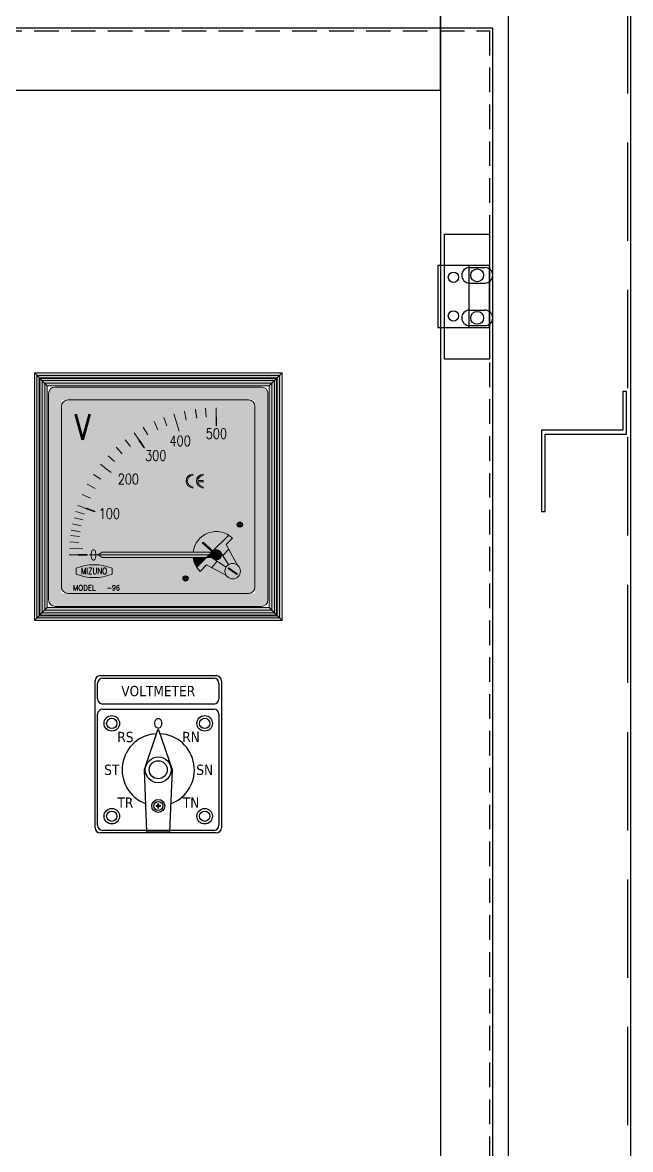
# Model space of a CAD drawing. Header units: millimetres. Extents: x 0 to 3953, y 0 to 2795.
# Drawn here: x 2025.9 to 2261.4, y 1572 to 2008.9 of the extents above; entities that cross this region are included whole.
import ezdxf
from ezdxf.enums import TextEntityAlignment as Align

# ---------------------------------------------------------------- set-up
doc = ezdxf.new("R2010")
doc.units = ezdxf.units.MM
for name, pattern in [('HIDDEN', [9.524999999999995, 6.349999999999997, -3.174999999999998]), ('HIDDEN2', [4.7624999999999975, 3.174999999999998, -1.587499999999999]), ('HIDDENX2', [19.049999999999997, 12.7, -6.349999999999999])]:
    doc.linetypes.add(name, pattern=pattern)
doc.layers.add('cover', color=4, linetype='Continuous')
doc.layers.add('OBJ1', color=2, linetype='Continuous')
doc.styles.add('HTXT1', font='romans.shx', dxfattribs={"width": 0.8, "height": 3, "bigfont": 'extfont.shx'})
doc.styles.add('ROMANS', font='romans.shx', dxfattribs={"height": 5, "bigfont": 'romansvn.shx'})
doc.styles.add('Tahoma (Input Text)', font='tahoma.ttf')

# ---------------------------------------------------------------- blocks, each defined once
blk = doc.blocks.new('ovan6x9')
at = {"color": 2}
for p, q in [((1.999940003966912, 5.999987423216225), (7.999940003966912, 5.999987423216225)), ((1.999940003966912, -1.25767837744e-05), (7.999940003966912, -1.25767837744e-05))]:
    blk.add_line(p, q, dxfattribs=at)
for centre, start, end in [((1.999940003966912, 2.999987423216225), 90, 270), ((7.999940003966912, 2.999987423216225), 270, 90)]:
    blk.add_arc(centre, 3, start, end, dxfattribs=at)
blk = doc.blocks.new('HL036-1-1')
at = {"color": 1}
blk.add_line((9.5, 36.25), (9.5, 12.25), dxfattribs=at)
for points in [[(0, 48.5), (17.5, 48.5), (17.5, 0), (0, 0)], [(-2.5, 12.25), (17.5, 12.25), (17.5, 36.25), (-2.5, 36.25)]]:
    blk.add_lwpolyline(points, close=True, dxfattribs=at)
for centre, radius in [((12.70000000018626, 32.5), 2.5), ((3.5, 31.75), 2), ((3.5, 16.75), 2), ((12.70000000018626, 16), 2.5)]:
    blk.add_circle(centre, radius, dxfattribs=at)
blk = doc.blocks.new('*U5682')
at = {"layer": 'OBJ1', "lineweight": 25, "true_color": 0x333333}
for points in [[(47, 0.999999999970896), (48, 2), (-48, 1.999999999970895), (-47, 1)], [(-47, 1), (-48, 2), (-47.99999999994177, -94.0000000000291), (-47, -93.00000000002908)], [(46, 0), (47, 0.999999999970896), (-47, 1), (-46, 0)], [(-45.99999999994177, -2.91038e-11), (-47, 1), (-47, -93), (-46, -92.00000000002908)], [(45, -1), (46, 0), (-46, 0), (-45, -1.000000000029102)], [(45.00000000005822, -91), (46, -91.99999999997087), (46.00000000005818, 0), (45.00000000005822, -1)], [(46, -92.00000000002908), (47, -93), (47, 0.999999999970896), (46, -2.91038e-11)], [(47, -93), (48, -94), (48, 1.999999999970895), (47, 0.999999999970896)], [(-45, -1.000000000029102), (-46, -2.91038e-11), (-46, -92.0000000000582), (-45, -91)], [(44, -2), (45, -1.000000000029102), (-44.99999999994177, -1), (-44, -2)], [(-44, -2.0000000000291), (-45, -1.000000000029102), (-45, -91.00000000002912), (-44, -90)], [(43, -3.000000000029102), (44, -2.0000000000291), (-44, -2), (-43, -3)], [(-43, -3.000000000058206), (-44, -2.000000000087311), (-44, -90), (-43, -89)], [(44, -2.0000000000291), (43.0000000000582, -2.999999999970896), (43, -89), (44, -90.0000000000291)], [(45, -1), (44, -2.000000000058204), (44, -90.0000000000291), (45, -91)], [(-45, -91), (-46, -92), (46, -92.00000000002908), (45, -91.00000000002912)], [(45, -91.00000000002912), (44, -90.0000000000291), (-44, -90), (-45, -91)], [(-43, -89.0000000000291), (-43.99999999994178, -90.0000000000291), (44.0000000000582, -90.0000000000291), (43, -89)], [(48.0000000000582, -94.0000000000291), (47, -93.00000000002908), (-47, -93.00000000002908), (-48, -94.0000000000291)], [(-46, -92.00000000002908), (-47, -93), (47, -93.00000000002908), (46, -92.00000000002908)]]:
    blk.add_hatch(color=250, dxfattribs=at).paths.add_polyline_path(points)
at = {"layer": 'OBJ1', "lineweight": 25, "true_color": 0xc2c2b6}
h = blk.add_hatch(color=9, dxfattribs=at)
h.paths.add_polyline_path([(42.5, -6.000000000058207, 0.4142135623765049), (40, -3.500000000029102), (-40, -3.500000000058206, 0.4142135623730951), (-42.5, -6.000000000058207), (-42.49999999994178, -86, 0.4142153500525573), (-39.99998474115272, -88.49999999995266, -1.525884727e-06), (-40, -88.49999999999999), (40, -88.49999999999999, 0.4142135623730951), (42.5, -86)])
h.paths.add_polyline_path([(37.5, -83.49999999999999), (-37.5, -83.49999999999999), (-37.49999999994179, -8.500000000058208), (37.5, -8.500000000058208)], flags=16)
at = {"layer": 'OBJ1', "lineweight": 25, "true_color": 0x9e9e8a}
blk.add_hatch(color=252, dxfattribs=at).paths.add_polyline_path([(37.5, -11.0000000000582, 0.4142135623730951), (35, -8.500000000058208), (-35, -8.500000000058208, 0.4142135623662757), (-37.49999999994179, -11.0000000000582), (-37.5, -81, 0.4142135623730951), (-35, -83.49999999999999), (35, -83.49999999999999, 0.4142135623696853), (37.5, -81.0000000000291)])
at = {"layer": 'OBJ1', "lineweight": 18, "true_color": 0x0f0f0f}
for points in [[(22.60000000003492, -15.00009345804574), (22.40000000002329, -15.00009345801663), (22.40000000002329, -18.5), (22.5, -18.5), (22.60000000003492, -18.5)], [(-7.289146153838371, -24.07868123156368), (-7.379568951204419, -24.12138623965438), (-7.452733967220408, -24.18955427056062), (-5.497995811514556, -27.09282806798001), (-5.424830795556771, -27.02466003710288), (-5.334457315271717, -26.98185076171649)], [(-27.85402053926373, -50.47165827895515), (-27.90219204616733, -50.55929106925031), (-27.91920717951143, -50.6578328635951), (-24.62186751293484, -51.83152410207549), (-24.60485237964895, -51.7329823076434), (-24.55668087268714, -51.64534951746464)]]:
    blk.add_hatch(color=250, dxfattribs=at).paths.add_polyline_path(points)
at = {"layer": 'OBJ1', "lineweight": 15, "true_color": 0x0f0f0f}
h = blk.add_hatch(color=250, dxfattribs=at)
edge = h.paths.add_edge_path()
edge.add_ellipse((14.01762629533186, -39.94114165002248), major_axis=(-3.241788484679998, 8e-16), ratio=0.8637207557603191, start_angle=282.4888764607996, end_angle=437.5111235392002)
edge.add_line((13.40849784994498, -42.69126910658086), (13.40849784997408, -42.24513732292688))
edge.add_ellipse((14.01762629533186, -39.94114165002248), major_axis=(-2.741788484679998, 7e-16), ratio=0.8618645395826035, start_angle=284.8089846454369, end_angle=435.1910153545631, ccw=False)
edge.add_line((13.40849785000318, -37.63714597708895), (13.40849785000318, -37.19101419343497))
h = blk.add_hatch(color=250, dxfattribs=at)
edge = h.paths.add_edge_path()
edge.add_ellipse((18.02906816534232, -39.94114165002248), major_axis=(-3.241788484679998, 8e-16), ratio=0.8637207557603191, start_angle=282.4888764607996, end_angle=437.5111235392002)
edge.add_line((17.41993972001364, -42.69126910658086), (17.41993972004275, -42.24513732292688))
edge.add_ellipse((18.02906816534232, -39.94114165002248), major_axis=(-2.741788484679998, 7e-16), ratio=0.8618645395826035, start_angle=365.2391407319918, end_angle=435.1910153545631, ccw=False)
edge.add_line((15.30266683857189, -40.19114165002245), (17.41993971998454, -40.19114165002245))
edge.add_line((17.41993972001364, -40.19114165002245), (17.41993972004275, -39.69114165000792))
edge.add_line((17.41993972001364, -39.69114164999337), (15.30266683854279, -39.69114164999337))
edge.add_ellipse((18.02906816534232, -39.94114165002248), major_axis=(-2.741788484679998, 7e-16), ratio=0.8618645395826035, start_angle=284.8089846454369, end_angle=354.7608592680082, ccw=False)
edge.add_line((17.41993972001364, -37.63714597708895), (17.41993972004275, -37.19101419342042))
at = {"layer": 'OBJ1', "lineweight": 30, "true_color": 0x141414}
for points in [[(21.19600290030939, -67.00844587391475, -0.0042167664576053), (21.22134518559324, -66.98666460669483), (27.39304720627842, -60.94631950388428, 0.5574766440334369), (13.55572808999568, -67.5), (20.51880285004154, -67.5000000000291), (20.51880285004154, -67.68839377563563), (20.87248144712066, -67.33215462553198), (17.08868079999229, -63.9387716500205), (17.23986387992045, -63.78281025009346), (17.39944601000752, -63.6292654100107)], [(28.78016778122401, -62.05333476598025, 0.0494178174529369), (27.39304720627842, -60.94631950388428), (21.22134518559324, -66.98666460672393, -0.5270277874007132), (24.3728824473219, -67.85389359580586), (24.97557758889161, -68.79463277614559), (27.32459153031232, -66.37876603519544), (26.33788031077711, -64.56037124589784)], [(13.55572808999568, -69.5, 0.1145223432116406), (14.91049905348336, -73.33730042300884), (18.72021797328489, -69.5000000000291)], [(22.87440803757636, -71.04754151331142), (21.76146960735787, -70.33840012134169, -0.3062721121387764), (20.51880285004154, -68.5), (20.51880285004154, -69.5), (18.72021797328489, -69.5000000000291), (14.91049905348336, -73.33730042300884, 0.0578234365606001), (16.21983221877599, -74.94666523401973), (18.6621196892811, -72.43962875413126), (20.66026822099229, -73.51189117287869)], [(24.97557758889161, -68.79463277614559), (27.24561513011577, -72.3379054996185, -0.3059790122550429), (30.60205770644825, -72.41875757375963), (27.32459153031232, -66.37876603522454)], [(20.66026822099229, -73.51189117287869), (26.41875757375965, -76.60205770644825, -0.1557283884280691), (25.86396103067091, -74.86396103070001, -0.1427860682761905), (26.33391177840531, -73.25186587811912), (22.87440803757636, -71.04754151331142)]]:
    blk.add_hatch(color=250, dxfattribs=at).paths.add_polyline_path(points)
at = {"layer": 'OBJ1', "lineweight": 30, "true_color": 0x030303}
for points in [[(21.26230462756939, -67.68175532264286, -0.077790078085574), (21.57153271109564, -67.34269162258715), (17.39944601000752, -63.6292654100107), (17.23986387980403, -63.78281025000615), (17.08868079999229, -63.93877164999139)], [(24.3728824473219, -67.85389359586406), (23.86980308999773, -67.06864342611516, 0.3835460179617169), (21.22134518565145, -66.98666460663662), (21.1976198044722, -67.00988502291148), (21.57153271109564, -67.34269162258715, -0.6293609240649536), (23.98371634318028, -68.5, -1), (21.01628365681972, -68.5, -0.1470823766087105), (21.26230462756939, -67.68175532264286), (20.88893570535583, -67.34691111114807, 0.3762245322461113), (21.14573564956663, -69.94606715484406), (21.76146960729966, -70.33840012134169, 0.6427278185730673)]]:
    blk.add_hatch(color=18, dxfattribs=at).paths.add_polyline_path(points)
at = {"layer": 'OBJ1', "lineweight": 15}
blk.add_hatch(color=250, dxfattribs=at).paths.add_polyline_path([(-27.48400201706682, -68.40000000002328), (-31, -68.40000000002328), (-31, -68.5), (-31, -68.60000000000582), (-27.48400201706682, -68.60000000000582)])
at = {"layer": 'OBJ1', "lineweight": 25, "true_color": 0x2b2b2b}
for points in [[(13.55572809005389, -67.5), (-21.7536104900064, -67.5), (-23.23251691000769, -68.5000000000291), (13.5, -68.5, -0.0278424447443727)], [(13.5, -68.5), (-23.23251690994948, -68.5), (-21.7536104900064, -69.5), (13.55572809005389, -69.5, -0.0278424447447772)], [(20.51880285004154, -67.68839377563563), (20.51880285004154, -67.5), (13.55572809005389, -67.5, 0.0278424447445749), (13.5, -68.5), (19.71303023712244, -68.5)], [(19.71303023706423, -68.5), (13.5, -68.5, 0.0278424447445749), (13.55572809005389, -69.5), (18.72021797328489, -69.5)], [(20.51880285004154, -68.5), (19.71303023712244, -68.5), (18.72021797328489, -69.5000000000291), (20.51880285004154, -69.5)]]:
    blk.add_hatch(color=250, dxfattribs=at).paths.add_polyline_path(points)
blk.add_hatch(color=250, dxfattribs=at).paths.add_polyline_path([(19.71303023706423, -68.5), (20.51880285004154, -68.5), (20.51880285004154, -67.68839377563563)], flags=17)
at = {"layer": 'OBJ1', "lineweight": 15, "true_color": 0x1c1c1c}
blk.add_hatch(color=250, dxfattribs=at).paths.add_polyline_path([(20.88893570535583, -67.34691111114807), (20.87248144712066, -67.33215462550288), (20.51880285004154, -67.68839377560651), (20.51880285004154, -68.5, -0.1565621979539747)])
at = {"layer": 'OBJ1', "lineweight": 25, "true_color": 0xdfaf9f}
blk.add_hatch(color=21, dxfattribs=at).paths.add_polyline_path([(23.98371634318028, -68.5, 1), (21.01628365681972, -68.5, 1)])
at = {"layer": 'OBJ1', "lineweight": 30, "true_color": 0x383838}
blk.add_hatch(color=250, dxfattribs=at).paths.add_polyline_path([(24.37288244738011, -67.85389359595139, -0.6427278185515247), (21.76146960729966, -70.33840012134169), (26.33391177840531, -73.25186587811912, -0.1088530434462636), (27.24561513011577, -72.3379054996185)])
at = {"layer": 'OBJ1', "lineweight": 25, "true_color": 0x191915}
h = blk.add_hatch(color=250, dxfattribs=at)
h.paths.add_polyline_path([(25.86396103067091, -74.86396103070001, 1), (31.86396103067091, -74.86396103070001, 1)])
h.paths.add_polyline_path([(30.42813615914202, -76.17920849556687, 0.0488725903356158), (30.65367290261202, -75.8505973070569), (27.299797405547, -73.54869988546123, 0.0489437405019212), (27.07397772843251, -73.87781727642869)], flags=16)
at = {"layer": 'OBJ1', "lineweight": 25, "true_color": 0x2f2f27}
blk.add_hatch(color=250, dxfattribs=at).paths.add_polyline_path([(30.42813615914202, -76.17920849556687, 0.0488725903356158), (30.65367290261202, -75.8505973070569), (27.299797405547, -73.54869988546123, 0.0489437405019212), (27.07397772843251, -73.87781727642869)])
at = {"color": 41, "lineweight": 15, "true_color": 0xeedc77}
for p, q in [((31.4985787558835, -56.79190215544076), (31.19257139106049, -56.48589479064686)), ((31.1925713911187, -57.09790952017645), (31.4985787558835, -56.79190215544076)), ((31.3318016071571, -56.34666457452111), (31.63780897198012, -56.65267193931504)), ((31.63780897198012, -56.65267193931504), (31.94381633674493, -56.34666457455022)), ((32.08304655284155, -56.48589479070506), (31.77703918813496, -56.79190215544076)), ((31.77703918813496, -56.79190215544076), (32.08304655289976, -57.09790952020558)), ((31.63780897198012, -56.9311323715665), (31.33180160721531, -57.2371397363313)), ((31.94381633674493, -57.2371397363313), (31.63780897198012, -56.9311323715665)), ((10.46419362613232, -77.67555788444588), (10.15818626130931, -77.36955051965195)), ((10.15818626136752, -77.98156524921068), (10.46419362613232, -77.67555788444588)), ((10.29741647746414, -77.23032030352623), (10.60342384228715, -77.53632766834924)), ((10.60342384228715, -77.8147881006007), (10.29741647752234, -78.1207954653655)), ((10.60342384228715, -77.53632766834924), (10.90943120699376, -77.23032030358445)), ((10.90943120705196, -78.1207954653655), (10.60342384228715, -77.8147881006007)), ((11.04866142309038, -77.36955051973928), (10.74265405838378, -77.67555788444588)), ((10.74265405838378, -77.67555788444588), (11.04866142320679, -77.9815652492398))]:
    blk.add_line(p, q, dxfattribs=at)
at = {"layer": 'cover', "color": 3, "linetype": 'HIDDEN', "ltscale": 100}
blk.add_lwpolyline([(-46, -92.00000000002908), (46, -92.00000000002908), (46, -2.91038e-11), (-46, -2.91038e-11)], close=True, dxfattribs=at)
at = {"layer": 'cover', "color": 3, "linetype": 'Continuous', "ltscale": 100}
blk.add_lwpolyline([(46.0000000000291, -92.00000000002908), (-45.99999999997089, -92.00000000002908), (-45.99999999997089, -2.91038e-11), (46.0000000000291, -2.91038e-11)], close=True, dxfattribs=at)
at = {"layer": 'OBJ1', "color": 27, "lineweight": 15}
for p, q in [((-48, 1.999999999970895), (48, 1.999999999970895)), ((-48, -94.0000000000291), (-48, 1.999999999970895)), ((-43, -3.000000000058206), (-48, 1.999999999970895)), ((-47, 1), (47, 0.999999999970896)), ((-47, 0.9999999999417925), (-47, -93.00000000002908)), ((-46, 0), (46, 0)), ((43, -3.000000000029102), (48, 1.999999999970895)), ((46, 0), (46, -92)), ((47, 1), (47, -93.00000000002908)), ((48, 1.999999999970895), (48, -94.0000000000291)), ((-46, -5.82077e-11), (-46, -92.00000000002908)), ((-45, -1), (45, -1)), ((-45, -1.000000000058204), (-45, -91)), ((-44, -2), (44, -2)), ((-44, -2.000000000058204), (-44, -90.0000000000291)), ((-43, -3), (43, -3.000000000029102)), ((-43, -3.000000000058206), (-43, -89.0000000000291)), ((43, -3), (43, -89.0000000000291)), ((44, -2), (44, -90.0000000000291)), ((45, -1), (45, -91)), ((-48, -94.0000000000291), (-43, -89.0000000000291)), ((-45, -91), (45, -91.00000000002912)), ((-44, -90), (44, -90.0000000000291)), ((-43, -89), (43, -89)), ((43, -89.0000000000291), (48, -94.0000000000291)), ((48, -94.0000000000291), (-48, -94.0000000000291)), ((-47, -93), (47, -93.00000000002908)), ((-46, -92), (46, -92.00000000002908))]:
    blk.add_line(p, q, dxfattribs=at)
at = {"layer": 'OBJ1', "color": 9, "lineweight": 15, "true_color": 0xc2c2b6}
for p, q in [((-40, -3.500000000058206), (40, -3.500000000029102)), ((-42.5, -6.000000000058207), (-42.49999999994178, -86)), ((-35, -8.500000000058208), (35, -8.500000000058208)), ((42.5, -6.000000000058207), (42.5, -86)), ((-37.49999999994179, -11.0000000000582), (-37.5, -81)), ((37.5, -11.0000000000582), (37.5, -81.0000000000291)), ((-35, -83.49999999999999), (35, -83.49999999999999)), ((-40, -88.49999999999999), (40, -88.49999999999999))]:
    blk.add_line(p, q, dxfattribs=at)
at = {"layer": 'OBJ1', "color": 250, "lineweight": 18, "true_color": 0x0f0f0f}
for p, q in [((10.88707936380524, -16.27557971313945), (10.12735558388522, -12.85902885327232)), ((14.90148589073214, -15.54235104037798), (14.40438683686079, -12.0778319495439)), ((18.53546725527849, -15.1470949233626), (18.27610529999947, -11.65671795574599)), ((-0.1030153605970554, -20.00924112155917), (-1.581717300054149, -16.83694848464802)), ((3.38407619501231, -18.53169547521975), (2.133501740463543, -15.26274097361602)), ((7.089303666900378, -17.26758410412003), (6.081127271230797, -13.91593072775868)), ((7.587406461650971, -18.92351249218336), (6.081127271230797, -13.91593072775868)), ((7.089303666900378, -17.26758410412003), (8.09748006251175, -20.61923748048139)), ((22.5, -15), (22.40000000002329, -15)), ((22.40000000002329, -15), (22.40000000002329, -18.5)), ((22.60000000003492, -15.00009345801663), (22.40000000002329, -15.00009345801663)), ((22.60000000003492, -18.5), (22.60000000003492, -15.00009345801663)), ((-7.379568951262625, -24.12138623968349), (-9.334307106910273, -21.2181124422932)), ((-4.055301651009358, -22.05577587877633), (-5.792564375849906, -19.01736869325396)), ((22.40000000002329, -18.5), (22.5, -18.5)), ((22.5, -18.5), (22.60000000003492, -18.5)), ((-7.379568951262625, -24.12138623968349), (-7.452733967220408, -24.18955427058973)), ((-5.497995811514556, -27.09282806798001), (-7.452733967220408, -24.18955427058973)), ((-7.379568951262625, -24.12138623968349), (-7.289146153896578, -24.07868123156368)), ((-5.334457315271717, -26.98185076171649), (-7.289146153896578, -24.07868123156368)), ((-13.92785961378831, -29.31759267277085), (-16.31099061656277, -26.75425761396764)), ((-5.424830795556771, -27.02466003710288), (-5.497995811514556, -27.09282806798001)), ((-5.424830795556771, -27.02466003710288), (-5.334457315271717, -26.98185076171649)), ((-20.11446658946807, -35.20387457558536), (-20.11446658946807, -35.20387457558536)), ((-20.11446658946807, -35.20387457558536), (-20.11446658946807, -35.20387457558536)), ((-24.43720982014202, -42.82611571461893), (-27.50786840653745, -41.14651580809732)), ((-26.30839131888933, -46.59130453769464), (-29.50146364816465, -45.15802539529977)), ((-31.91728079452878, -51.71725647998393), (-28.62387660553213, -52.73296981598832)), ((-31.19953171274393, -49.38559983074082), (-27.90219204616733, -50.55929106919212)), ((-27.90219204616733, -50.55929106922121), (-27.91920717951143, -50.6578328635951)), ((-27.91920717951143, -50.6578328635951), (-24.62186751293484, -51.83152410204638)), ((-27.90219204616733, -50.55929106922121), (-27.85402053926373, -50.47165827898425)), ((-24.55668087268714, -51.64534951746464), (-27.85402053926373, -50.47165827898425)), ((-24.60485237959074, -51.7329823076725), (-24.62186751293484, -51.83152410204638)), ((-24.60485237959074, -51.7329823076725), (-24.55668087268714, -51.64534951746464)), ((-33.17828581173671, -56.55569476558594), (-29.80987855239073, -57.27829755182028)), ((-32.44295982236508, -54.16137327384785), (-29.26621655927738, -54.99041735887296)), ((-33.96204964112258, -61.02037927153286), (-30.53666069998872, -61.47414618739276)), ((-33.70276797947008, -59.00005939792027), (-30.2517208228237, -59.58338908400037)), ((-34.28028198127869, -63.50004218769027), (-30.79377343854867, -63.80705714106444)), ((-34.5, -68.5), (-31, -68.5)), ((-34.39024598407559, -66.00241035077488), (-29.22096012643306, -66.22935179967318))]:
    blk.add_line(p, q, dxfattribs=at)
at = {"layer": 'OBJ1', "color": 250, "lineweight": 15, "true_color": 0x0f0f0f}
for p, q in [((14.49057736742543, -12.67853463932988), (14.90148589073214, -15.54235104037798)), ((22.5, -15.00009345801663), (22.5, -11.5)), ((-1.322660405712666, -17.39270908563048), (-0.1030153605970554, -20.00924112153007)), ((-12.77660994121106, -23.96891145204427), (-10.7208231225959, -26.56401412800188)), ((-19.37285542848985, -30.09054185028072), (-16.92554680316243, -32.33542811992811)), ((-15.81017920729937, -27.29293863553903), (-13.92785961378831, -29.31759267277085)), ((-20.11446658946807, -35.20387457558536), (-22.41556202108041, -33.40595081314678)), ((-25.03465197241167, -37.38710089749658), (-22.26382945029763, -39.20068988963612)), ((-20.11446658946807, -35.20387457558536), (-18.29497606412042, -36.62550412039855)), ((13.40849785000318, -37.19101419343497), (13.40849785000318, -37.63714597708895)), ((17.41993972001364, -37.19101419343497), (17.41993972001364, -37.63714597708895)), ((13.40849785000318, -42.24513732292688), (13.40849785000318, -42.69126910658086)), ((17.41993972001364, -39.69114165002248), (15.30266683857189, -39.69114165002248)), ((17.41993972001364, -40.19114165002245), (15.30266683857189, -40.19114165002245)), ((17.41993972001364, -39.69114165002248), (17.41993972001364, -40.19114165002245)), ((17.41993972001364, -42.24513732292688), (17.41993972001364, -42.69126910658086)), ((-32.44295982236508, -54.16137327384785), (-29.26621655927738, -54.99041735887296)), ((-32.88356233417289, -59.13852953471359), (-30.2517208228237, -59.58338908400037)), ((-34.5, -68.5), (-31, -68.5))]:
    blk.add_line(p, q, dxfattribs=at)
at = {"layer": 'OBJ1', "color": 27, "lineweight": 18}
for p, q in [((21.1976198044722, -67.00988502291148), (27.39304720627842, -60.94631950388428)), ((17.23986387997866, -63.78281025000615), (17.08868079999229, -63.9387716500205)), ((17.08868079999229, -63.9387716500205), (21.26230462756939, -67.68175532264286)), ((17.23986387997866, -63.78281025000615), (17.39944601000752, -63.6292654100107)), ((17.39944601000752, -63.6292654100107), (21.57153271109564, -67.34269162258715)), ((-27.48410204896936, -68.5), (-27.5, -68.5)), ((-23.23251691000769, -68.5), (-26.73431431793142, -68.5)), ((-21.7536104900064, -67.5), (-23.23251691000769, -68.5)), ((20.51880285004154, -68.5), (-23.23251691000769, -68.5)), ((-21.7536104900064, -69.5), (-23.23251691000769, -68.5)), ((20.51880285004154, -67.5), (-21.7536104900064, -67.5)), ((20.51880285004154, -69.5), (-21.7536104900064, -69.5)), ((20.87248144712066, -67.33215462550288), (14.91049905348336, -73.33730042303795)), ((20.51880285004154, -68.5), (20.51880285004154, -67.5)), ((20.51880285004154, -68.5), (20.51880285004154, -69.5)), ((24.37288244743831, -67.85389359606779), (27.24561513011577, -72.3379054996185)), ((24.97557758889161, -68.79463277614559), (27.32459153025411, -66.37876603525365)), ((22.87440803757636, -71.04754151334055), (20.66026822099229, -73.51189117287869)), ((26.33391177840531, -73.25186587811912), (21.76146960741608, -70.33840012139989))]:
    blk.add_line(p, q, dxfattribs=at)
at = {"layer": 'OBJ1', "color": 9, "lineweight": 18, "true_color": 0xc2c2b6}
for p, q in [((26.33788031077711, -64.56037124589784), (28.78016778122401, -62.05333476598025)), ((26.33788031077711, -64.56037124586874), (30.60205770644825, -72.41875757375963)), ((18.6621196892811, -72.43962875413126), (16.21983221877599, -74.94666523404884)), ((16.21983221877599, -74.94666523404884), (18.6621196892811, -72.43962875413126)), ((18.6621196892811, -72.43962875413126), (26.41875757375965, -76.60205770644825)), ((27.07397772843251, -73.87781727642869), (30.42813615914202, -76.17920849556687)), ((27.299797405547, -73.54869988546123), (30.65367290261202, -75.8505973070569))]:
    blk.add_line(p, q, dxfattribs=at)
at = {"layer": 'OBJ1', "color": 250, "lineweight": 15}
for p, q in [((-31, -68.5), (-31, -68.40000000002328)), ((-31, -68.40000000002328), (-27.48400201706682, -68.40000000002328)), ((-31, -68.60000000000582), (-31, -68.5)), ((-27.48400201706682, -68.60000000000582), (-31, -68.60000000000582)), ((-27.48400201706682, -68.40000000002328), (-27.48400201706682, -68.60000000000582))]:
    blk.add_line(p, q, dxfattribs=at)
at = {"layer": 'OBJ1', "color": 250, "lineweight": 18}
for p, q in [((-31.83279665443115, -73.72222223971039), (-31.83279665443115, -75.9713098187931)), ((-17.83279665448936, -73.72222223971039), (-17.83279665448936, -75.97130981882218))]:
    blk.add_line(p, q, dxfattribs=at)
at = {"layer": 'OBJ1', "color": 27, "lineweight": 25}
for centre in [(31.63780897198012, -56.79190215544076), (10.60342384228715, -77.67555788444588)]:
    blk.add_circle(centre, 1, dxfattribs=at)
at = {"layer": 'OBJ1', "color": 41, "linetype": 'ByBlock', "lineweight": 15, "true_color": 0xeedc77}
for centre in [(31.63780897198012, -56.79190215544076), (10.60342384228715, -77.67555788444588)]:
    blk.add_circle(centre, 0.84, dxfattribs=at)
at = {"layer": 'OBJ1', "color": 27, "lineweight": 18}
blk.add_circle((22.5, -68.5), 1.483716343185935, dxfattribs=at)
at = {"layer": 'OBJ1', "color": 9, "lineweight": 18, "true_color": 0xc2c2b6}
blk.add_circle((28.86396103067091, -74.86396103070001), 3, dxfattribs=at)
at = {"layer": 'OBJ1', "color": 9, "lineweight": 15, "true_color": 0xc2c2b6}
for centre, start, end in [((-40, -6.000000000058207), 90, 180), ((40, -6.000000000058207), 0, 90), ((-35, -11.0000000000582), 90, 180), ((35, -11.0000000000582), 0, 90), ((-35, -81), 180, 270), ((35, -81.0000000000291), 270, 0), ((-40, -86), 180, 270), ((40, -86), 270, 0)]:
    blk.add_arc(centre, 2.5, start, end, dxfattribs=at)
at = {"layer": 'OBJ1', "color": 41, "linetype": 'ByBlock', "lineweight": 15, "true_color": 0xeedc77}
for centre, radius, start, end in [((31.2621864991379, -56.41627968256944), 0.0984506299738952, 45.00000000427431, 224.9999999924831), ((32.01343144476414, -56.41627968262763), 0.0984506299815822, 315.0000000004422, 135.0000000004422), ((31.2621864991379, -57.16752462825389), 0.0984506299713328, 135.0000000004422, 314.9999999957257), ((32.01343144488055, -57.16752462828299), 0.0984506299687705, 224.9999999877666, 45.00000000899079), ((10.22780136938672, -77.29993541160366), 0.0984506299738952, 45.00000000427431, 224.9999999924831), ((10.22780136944493, -78.05118035728809), 0.0984506299713328, 135.0000000004422, 314.9999999957257), ((10.97904631507117, -77.29993541166186), 0.0984506299815822, 315.0000000004422, 135.0000000004422), ((10.97904631512938, -78.0511803573172), 0.0984506299687705, 224.9999999877666, 45.00000000899079)]:
    blk.add_arc(centre, radius, start, end, dxfattribs=at)
at = {"layer": 'OBJ1', "color": 9, "lineweight": 18, "true_color": 0xc2c2b6}
for centre, radius, start, end in [((22.5, -68.5), 9, 45.74952324421419, 173.6206297916502), ((22.5, -68.5), 9, 186.3793702083498, 225.7495232442142), ((28.86396103067091, -74.86396103070001), 2.043653524065109, 139.9404658112726, 151.1486009210658), ((28.86396103067091, -74.86396103070001), 2.043653524065109, 319.9409669240527, 331.1328345298812)]:
    blk.add_arc(centre, radius, start, end, dxfattribs=at)
at = {"layer": 'OBJ1', "color": 27, "lineweight": 18}
blk.add_arc((22.5, -68.5), 1.981197149987563, 144.4075214326413, 131.161706654259, dxfattribs=at)
at = {"layer": 'OBJ1', "color": 250, "lineweight": 18}
for centre, radius, start, end in [((-24.83279665443115, -90.84676602916443), 18.49999999991149, 67.76672820203994, 112.23327179796), ((-24.83279665443115, -58.84676602928085), 18.49999999997884, 247.7667282020399, 292.2332717979601)]:
    blk.add_arc(centre, radius, start, end, dxfattribs=at)
at = {"layer": 'OBJ1', "color": 250, "lineweight": 15, "true_color": 0x0f0f0f}
for centre, major_axis, ratio, start_param, end_param in [((14.01762629533186, -39.94114165002248), (-3.241788484679998, 8e-16), 0.8637207557603191, 4.901411470570119, 7.664959143789053), ((14.01762629533186, -39.94114165002248), (-2.741788484679998, 7e-16), 0.8618645395826035, 4.936423011782686, 7.629947602576486), ((18.02906816534232, -39.94114165002248), (-3.241788484679998, 8e-16), 0.8637207557603191, 4.901411470570119, 7.664959143789053), ((18.02906816534232, -39.94114165002248), (-2.741788484679998, 7e-16), 0.8618645395826035, 4.936423011782686, 6.177191486585963), ((18.02906816534232, -39.94114165002248), (-2.741788484679998, 7e-16), 0.8618645395826035, 6.38917912777321, 7.629947602576486)]:
    blk.add_ellipse(centre, major_axis=major_axis, ratio=ratio, start_param=start_param, end_param=end_param, dxfattribs=at)
at = {"layer": 'OBJ1', "color": 0, "lineweight": 30, "insert": (-32.41730063996512, -13.93129945002147), "char_height": 10, "width": 51.62330835999455, "attachment_point": 1, "style": 'HTXT1'}
blk.add_mtext('{\\C250;\\c986895;V}', dxfattribs=at)
at = {"layer": 'OBJ1', "color": 250, "lineweight": 15, "attachment_point": 1}
for s, insert, char_height, width, style in [('500', (18.44607510667993, -19.54602398234419), 4, 12.57552960998146, 'HTXT1'), ('300', (-5.064967731159413, -28.04429185000481), 4, 18.48995057781576, 'HTXT1'), ('100', (-23.03757789073279, -50.53278631001012), 4, 17.77690824741148, 'HTXT1'), ('MODEL', (-33.03853678051382, -80.30000000001748), 2, 49.18823644431539, 'ROMANS'), ('-96', (-19.91243605001364, -80.30000000001748), 2, 17.65497829999367, 'HTXT1')]:
    blk.add_mtext(s, dxfattribs=dict(at, insert=insert, char_height=char_height, width=width, style=style))
at = {"layer": 'OBJ1', "color": 250, "lineweight": 20, "char_height": 4, "attachment_point": 1, "style": 'HTXT1'}
for s, insert, width in [('400', (4.377541670022765, -22.36630468998919), 13.94728845999634), ('200', (-15.68772238996461, -37.16773320999346), 25.26821095999912), ('0', (-26.46316445001867, -66.57954570002039), 11.71462887999951)]:
    blk.add_mtext(s, dxfattribs=dict(at, insert=insert, width=width))
at = {"layer": 'OBJ1', "color": 250, "lineweight": 18, "insert": (-29.92083774000639, -73.55243464000523), "char_height": 2.5, "width": 17.01935227999638, "attachment_point": 1, "style": 'HTXT1'}
blk.add_mtext('MIZUNO', dxfattribs=at)
blk = doc.blocks.new('Von-nho')
at = {"color": 6}
for p, q in [((-22.5, 36.50000000000728), (22.50000000001455, 36.49999999999272)), ((-21.5, 35.50000000000728), (21.49999999998545, 35.5)), ((-24.5, -22.50000000000728), (-24.5, 34.50000000000728)), ((-23.5, 27.5), (-23.5, 33.50000000000728)), ((23.49999999998545, 33.5), (23.5, 27.50000000000728)), ((24.50000000001455, 34.49999999999273), (24.5, -22.50000000000728)), ((21.5, 25.5), (-21.5, 25.5)), ((-21.49999999998545, 23.5), (21.5, 23.5)), ((-23.50000000001455, -21.5), (-23.49999999998545, 21.5)), ((23.5, 21.5), (23.5, -21.5)), ((-0.8480399999971268, -13.86208000000624), (-0.8480399999971268, -14.13796000000729)), ((-0.1380000000062864, -13.86208000000624), (-0.8480399999971268, -13.86208000000624)), ((-0.8480399999971268, -14.13796000000729), (-0.1380000000062864, -14.13796000000729)), ((0.1380000000062864, -13.15200000000186), (-0.1380000000062864, -13.15200000000186)), ((-0.1380000000062864, -13.15200000000186), (-0.1380000000062864, -13.86208000000624)), ((-0.1380000000062864, -14.13796000000729), (-0.1380000000062864, -14.84803999999712)), ((-0.1380000000062864, -14.84803999999712), (0.1380000000062864, -14.84803999999712)), ((0.1380000000062864, -13.86208000000624), (0.1380000000062864, -13.15200000000186)), ((0.8479999999981374, -13.86208000000624), (0.1380000000062864, -13.86208000000624)), ((0.1380000000062864, -14.13796000000729), (0.8479999999981374, -14.13796000000729)), ((0.1380000000062864, -14.84803999999712), (0.1380000000062864, -14.13796000000729)), ((0.8479999999981374, -14.13796000000729), (0.8479999999981374, -13.86208000000624)), ((22.5, -24.50000000000728), (-22.5, -24.50000000000728)), ((21.5, -23.5), (-21.50000000001455, -23.5))]:
    blk.add_line(p, q, dxfattribs=at)
blk.add_lwpolyline([(5.5, 0), (0.2364216498244787, 15.31222792777407, 0.7136827697305395), (-0.2364216498244787, 15.31222792777407), (-5.5, 0), (-4.5, -24), (4.5, -24), (5.5, 0)], format="xyb", dxfattribs=at)
at = {"color": 2}
for centre, radius in [((-18, 18), 3), ((18, 18), 3), ((0, 0), 5), ((-18, -18), 3), ((18, -18), 3)]:
    blk.add_circle(centre, radius, dxfattribs=at)
at = {"color": 6}
for centre, radius in [((-18, 18), 2), ((18, 18), 2), ((0, 0), 3.5), ((0, -14), 2.5), ((0, -14), 1.75), ((-18, -18), 2), ((18, -18), 2)]:
    blk.add_circle(centre, radius, dxfattribs=at)
for centre, radius, start, end in [((-22.5, 34.50000000000728), 2, 90, 180), ((-21.5, 33.50000000000728), 2, 90, 180), ((21.49999999998545, 33.5), 2, 0, 90), ((22.50000000001455, 34.49999999999273), 2, 0, 90), ((-21.5, 27.5), 2, 180, 270), ((21.5, 27.5), 2, 270, 0), ((-21.49999999998545, 21.5), 2, 90, 180), ((21.5, 21.5), 2, 0, 90), ((0, 0), 14, 92.83896606351159, 249.0882847866541), ((0, 0), 14, 290.911715213346, 87.1610339364884), ((-21.50000000001455, -21.5), 2, 180, 270), ((21.5, -21.5), 2, 270, 0), ((-22.5, -22.50000000000728), 2, 180, 270), ((22.5, -22.50000000000728), 2, 270, 0)]:
    blk.add_arc(centre, radius, start, end, dxfattribs=at)
at = {"color": 6, "insert": (0, 30.5), "char_height": 4, "width": 47, "attachment_point": 5}
blk.add_mtext('{\\fTahoma|b0|i0|c0|p34;VOLTMETER}', dxfattribs=at)
at = {"color": 6, "style": 'Tahoma (Input Text)'}
for tag, p in [('O', (0, 18)), ('RS', (-12.72792206135636, 12.72792206135636)), ('RN', (12.72792206135636, 12.72792206135636)), ('ST', (-18, 0)), ('SN', (18, 0)), ('TR', (-12.72792206135636, -12.72792206135636)), ('TN', (12.72792206135636, -12.72792206135636))]:
    blk.add_attdef(tag, text='', height=4, dxfattribs=at).set_placement(p, align=Align.MIDDLE_CENTER)

msp = doc.modelspace()

# ---------------------------------------------------------------- linework, layer by layer
at = {"ltscale": 3}
for points in [[(1561.4303735905269, 2535.075701818452), (2261.430373590527, 2535.075701818452), (2261.430373590527, 1135.0757018184522), (1561.4303735905269, 1135.0757018184522)], [(1608.830373590521, 2452.6757018184544), (2214.0303735905036, 2452.6757018184544), (2214.0303735905036, 1182.4757018184537), (1608.830373590521, 1182.4757018184537)]]:
    msp.add_lwpolyline(points, close=True, dxfattribs=at)
at = {"linetype": 'HIDDENX2', "ltscale": 3}
msp.add_lwpolyline([(1562.6303735905094, 2533.875701818455), (2260.2303735905152, 2533.875701818455), (2260.2303735905152, 1136.2757018184566), (1562.6303735905094, 1136.2757018184566)], close=True, dxfattribs=at)
at = {"color": 3, "ltscale": 3}
for points in [[(1635.0303735905036, 2426.4757018184537), (2187.830373590521, 2426.4757018184537), (2187.830373590521, 1208.6757018184435), (1635.0303735905036, 1208.6757018184435)], [(1635.0303735905036, 1982.6757018184508), (2187.830373590521, 1982.6757018184508), (2187.830373590521, 2035.0757018184522), (1635.0303735905036, 2035.0757018184522)]]:
    msp.add_lwpolyline(points, close=True, dxfattribs=at)
at = {"color": 6, "ltscale": 3}
msp.add_lwpolyline([(1614.830373590521, 2006.8757018184551), (2208.0303735905036, 2006.8757018184551), (2208.0303735905036, 1188.4757018184537), (1614.830373590521, 1188.4757018184537)], close=True, dxfattribs=at)
at = {"color": 6, "linetype": 'HIDDEN2', "ltscale": 3}
msp.add_lwpolyline([(1616.0303735905036, 2005.6757018184508), (2206.830373590521, 2005.6757018184508), (2206.830373590521, 1189.6757018184435), (1616.0303735905036, 1189.6757018184435)], close=True, dxfattribs=at)
at = {"color": 33}
msp.add_lwpolyline([(2228.430373590527, 1819.3257018184522), (2228.430373590527, 1849.3257018184522), (2259.930373590527, 1849.3257018184522), (2259.930373590527, 1865.8257018184522), (2258.430373590527, 1865.8257018184522), (2258.430373590527, 1850.8257018184522), (2226.930373590527, 1850.8257018184522), (2226.930373590527, 1819.3257018184522)], close=True, dxfattribs=at)

# ---------------------------------------------------------------- block references
at = {"color": 7}
for name, p in [('HL036-1-1', (2189.3405294463155, 1878.3757018184406)), ('ovan6x9', (2197.0405894425057, 1907.8757143952316)), ('ovan6x9', (2197.0405894425057, 1891.3757143952316))]:
    msp.add_blockref(name, p, dxfattribs=at)
msp.add_blockref('*U5682', (2078.430373590527, 1871.0370519106218))
msp.add_blockref('Von-nho', (2078.430373590527, 1719.1718881345369), dxfattribs=at).add_auto_attribs({'RN': 'RN', 'SN': 'SN', 'TN': 'TN', 'O': 'O', 'ST': 'ST', 'TR': 'TR', 'RS': 'RS'})

doc.saveas('drawing.dxf')
